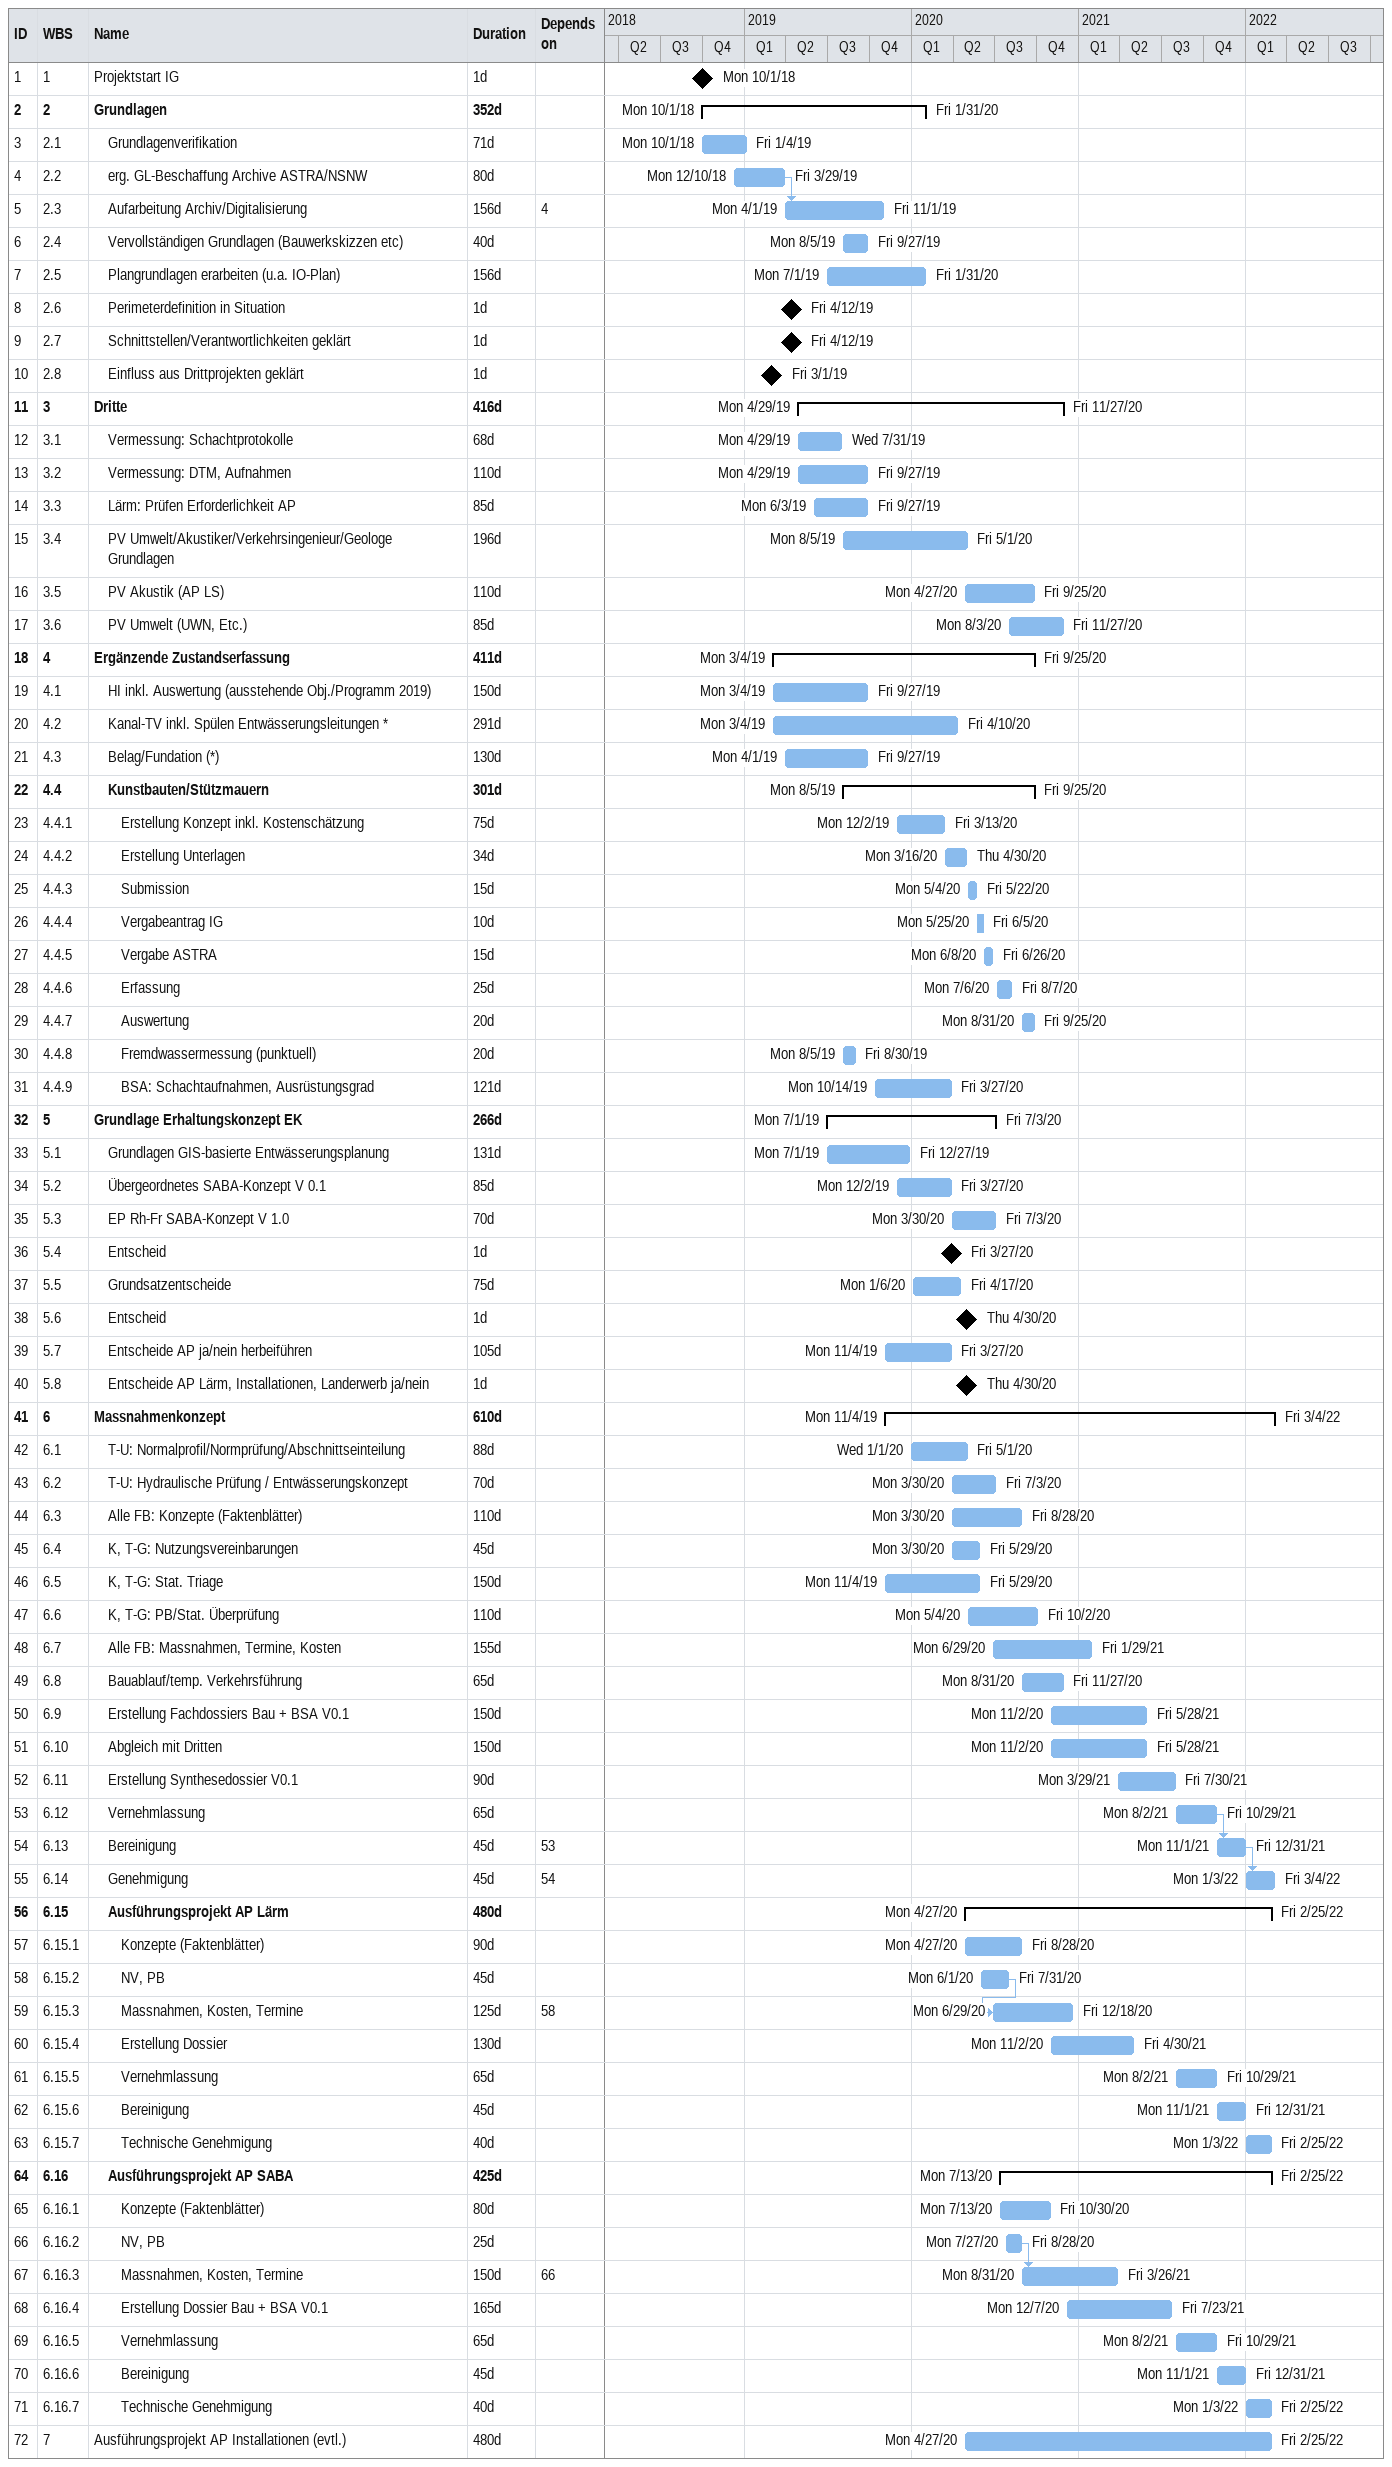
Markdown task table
| ID | WBS | Task | Duration | Start | Finish | Predecessors |
|---|---|---|---|---|---|---|
| 1 | 1 | Projektstart IG | 1d | 2018-10-01 | 2018-10-01 |  |
| 2 | 2 | **Grundlagen** | 352d | 2018-10-01 | 2020-01-31 |  |
| 3 | 2.1 | Grundlagenverifikation | 71d | 2018-10-01 | 2019-01-04 |  |
| 4 | 2.2 | erg. GL-Beschaffung Archive ASTRA/NSNW | 80d | 2018-12-10 | 2019-03-29 |  |
| 5 | 2.3 | Aufarbeitung Archiv/Digitalisierung | 156d | 2019-04-01 | 2019-11-01 | 4 |
| 6 | 2.4 | Vervollständigen Grundlagen (Bauwerkskizzen etc) | 40d | 2019-08-05 | 2019-09-27 |  |
| 7 | 2.5 | Plangrundlagen erarbeiten (u.a. IO-Plan) | 156d | 2019-07-01 | 2020-01-31 |  |
| 8 | 2.6 | Perimeterdefinition in Situation | 1d | 2019-04-12 | 2019-04-12 |  |
| 9 | 2.7 | Schnittstellen/Verantwortlichkeiten geklärt | 1d | 2019-04-12 | 2019-04-12 |  |
| 10 | 2.8 | Einfluss aus Drittprojekten geklärt | 1d | 2019-03-01 | 2019-03-01 |  |
| 11 | 3 | **Dritte** | 416d | 2019-04-29 | 2020-11-27 |  |
| 12 | 3.1 | Vermessung: Schachtprotokolle | 68d | 2019-04-29 | 2019-07-31 |  |
| 13 | 3.2 | Vermessung: DTM, Aufnahmen | 110d | 2019-04-29 | 2019-09-27 |  |
| 14 | 3.3 | Lärm: Prüfen Erforderlichkeit AP | 85d | 2019-06-03 | 2019-09-27 |  |
| 15 | 3.4 | PV Umwelt/Akustiker/Verkehrsingenieur/Geologe Grundlagen | 196d | 2019-08-05 | 2020-05-01 |  |
| 16 | 3.5 | PV Akustik (AP LS) | 110d | 2020-04-27 | 2020-09-25 |  |
| 17 | 3.6 | PV Umwelt (UWN, Etc.) | 85d | 2020-08-03 | 2020-11-27 |  |
| 18 | 4 | **Ergänzende Zustandserfassung** | 411d | 2019-03-04 | 2020-09-25 |  |
| 19 | 4.1 | HI inkl. Auswertung (ausstehende Obj./Programm 2019) | 150d | 2019-03-04 | 2019-09-27 |  |
| 20 | 4.2 | Kanal-TV inkl. Spülen Entwässerungsleitungen * | 291d | 2019-03-04 | 2020-04-10 |  |
| 21 | 4.3 | Belag/Fundation (*) | 130d | 2019-04-01 | 2019-09-27 |  |
| 22 | 4.4 | **Kunstbauten/Stützmauern** | 301d | 2019-08-05 | 2020-09-25 |  |
| 23 | 4.4.1 | Erstellung Konzept inkl. Kostenschätzung | 75d | 2019-12-02 | 2020-03-13 |  |
| 24 | 4.4.2 | Erstellung Unterlagen | 34d | 2020-03-16 | 2020-04-30 |  |
| 25 | 4.4.3 | Submission | 15d | 2020-05-04 | 2020-05-22 |  |
| 26 | 4.4.4 | Vergabeantrag IG | 10d | 2020-05-25 | 2020-06-05 |  |
| 27 | 4.4.5 | Vergabe ASTRA | 15d | 2020-06-08 | 2020-06-26 |  |
| 28 | 4.4.6 | Erfassung | 25d | 2020-07-06 | 2020-08-07 |  |
| 29 | 4.4.7 | Auswertung | 20d | 2020-08-31 | 2020-09-25 |  |
| 30 | 4.4.8 | Fremdwassermessung (punktuell) | 20d | 2019-08-05 | 2019-08-30 |  |
| 31 | 4.4.9 | BSA: Schachtaufnahmen, Ausrüstungsgrad | 121d | 2019-10-14 | 2020-03-27 |  |
| 32 | 5 | **Grundlage Erhaltungskonzept EK** | 266d | 2019-07-01 | 2020-07-03 |  |
| 33 | 5.1 | Grundlagen GIS-basierte Entwässerungsplanung | 131d | 2019-07-01 | 2019-12-27 |  |
| 34 | 5.2 | Übergeordnetes SABA-Konzept V 0.1 | 85d | 2019-12-02 | 2020-03-27 |  |
| 35 | 5.3 | EP Rh-Fr SABA-Konzept V 1.0 | 70d | 2020-03-30 | 2020-07-03 |  |
| 36 | 5.4 | Entscheid | 1d | 2020-03-27 | 2020-03-27 |  |
| 37 | 5.5 | Grundsatzentscheide | 75d | 2020-01-06 | 2020-04-17 |  |
| 38 | 5.6 | Entscheid | 1d | 2020-04-30 | 2020-04-30 |  |
| 39 | 5.7 | Entscheide AP ja/nein herbeiführen | 105d | 2019-11-04 | 2020-03-27 |  |
| 40 | 5.8 | Entscheide AP Lärm, Installationen, Landerwerb ja/nein | 1d | 2020-04-30 | 2020-04-30 |  |
| 41 | 6 | **Massnahmenkonzept** | 610d | 2019-11-04 | 2022-03-04 |  |
| 42 | 6.1 | T-U: Normalprofil/Normprüfung/Abschnittseinteilung | 88d | 2020-01-01 | 2020-05-01 |  |
| 43 | 6.2 | T-U: Hydraulische Prüfung / Entwässerungskonzept | 70d | 2020-03-30 | 2020-07-03 |  |
| 44 | 6.3 | Alle FB: Konzepte (Faktenblätter) | 110d | 2020-03-30 | 2020-08-28 |  |
| 45 | 6.4 | K, T-G: Nutzungsvereinbarungen | 45d | 2020-03-30 | 2020-05-29 |  |
| 46 | 6.5 | K, T-G: Stat. Triage | 150d | 2019-11-04 | 2020-05-29 |  |
| 47 | 6.6 | K, T-G: PB/Stat. Überprüfung | 110d | 2020-05-04 | 2020-10-02 |  |
| 48 | 6.7 | Alle FB: Massnahmen, Termine, Kosten | 155d | 2020-06-29 | 2021-01-29 |  |
| 49 | 6.8 | Bauablauf/temp. Verkehrsführung | 65d | 2020-08-31 | 2020-11-27 |  |
| 50 | 6.9 | Erstellung Fachdossiers Bau + BSA V0.1 | 150d | 2020-11-02 | 2021-05-28 |  |
| 51 | 6.10 | Abgleich mit Dritten | 150d | 2020-11-02 | 2021-05-28 |  |
| 52 | 6.11 | Erstellung Synthesedossier V0.1 | 90d | 2021-03-29 | 2021-07-30 |  |
| 53 | 6.12 | Vernehmlassung | 65d | 2021-08-02 | 2021-10-29 |  |
| 54 | 6.13 | Bereinigung | 45d | 2021-11-01 | 2021-12-31 | 53 |
| 55 | 6.14 | Genehmigung | 45d | 2022-01-03 | 2022-03-04 | 54 |
| 56 | 6.15 | **Ausführungsprojekt AP Lärm** | 480d | 2020-04-27 | 2022-02-25 |  |
| 57 | 6.15.1 | Konzepte (Faktenblätter) | 90d | 2020-04-27 | 2020-08-28 |  |
| 58 | 6.15.2 | NV, PB | 45d | 2020-06-01 | 2020-07-31 |  |
| 59 | 6.15.3 | Massnahmen, Kosten, Termine | 125d | 2020-06-29 | 2020-12-18 | 58 |
| 60 | 6.15.4 | Erstellung Dossier | 130d | 2020-11-02 | 2021-04-30 |  |
| 61 | 6.15.5 | Vernehmlassung | 65d | 2021-08-02 | 2021-10-29 |  |
| 62 | 6.15.6 | Bereinigung | 45d | 2021-11-01 | 2021-12-31 |  |
| 63 | 6.15.7 | Technische Genehmigung | 40d | 2022-01-03 | 2022-02-25 |  |
| 64 | 6.16 | **Ausführungsprojekt AP SABA** | 425d | 2020-07-13 | 2022-02-25 |  |
| 65 | 6.16.1 | Konzepte (Faktenblätter) | 80d | 2020-07-13 | 2020-10-30 |  |
| 66 | 6.16.2 | NV, PB | 25d | 2020-07-27 | 2020-08-28 |  |
| 67 | 6.16.3 | Massnahmen, Kosten, Termine | 150d | 2020-08-31 | 2021-03-26 | 66 |
| 68 | 6.16.4 | Erstellung Dossier Bau + BSA V0.1 | 165d | 2020-12-07 | 2021-07-23 |  |
| 69 | 6.16.5 | Vernehmlassung | 65d | 2021-08-02 | 2021-10-29 |  |
| 70 | 6.16.6 | Bereinigung | 45d | 2021-11-01 | 2021-12-31 |  |
| 71 | 6.16.7 | Technische Genehmigung | 40d | 2022-01-03 | 2022-02-25 |  |
| 72 | 7 | Ausführungsprojekt AP Installationen (evtl.) | 480d | 2020-04-27 | 2022-02-25 |  |
